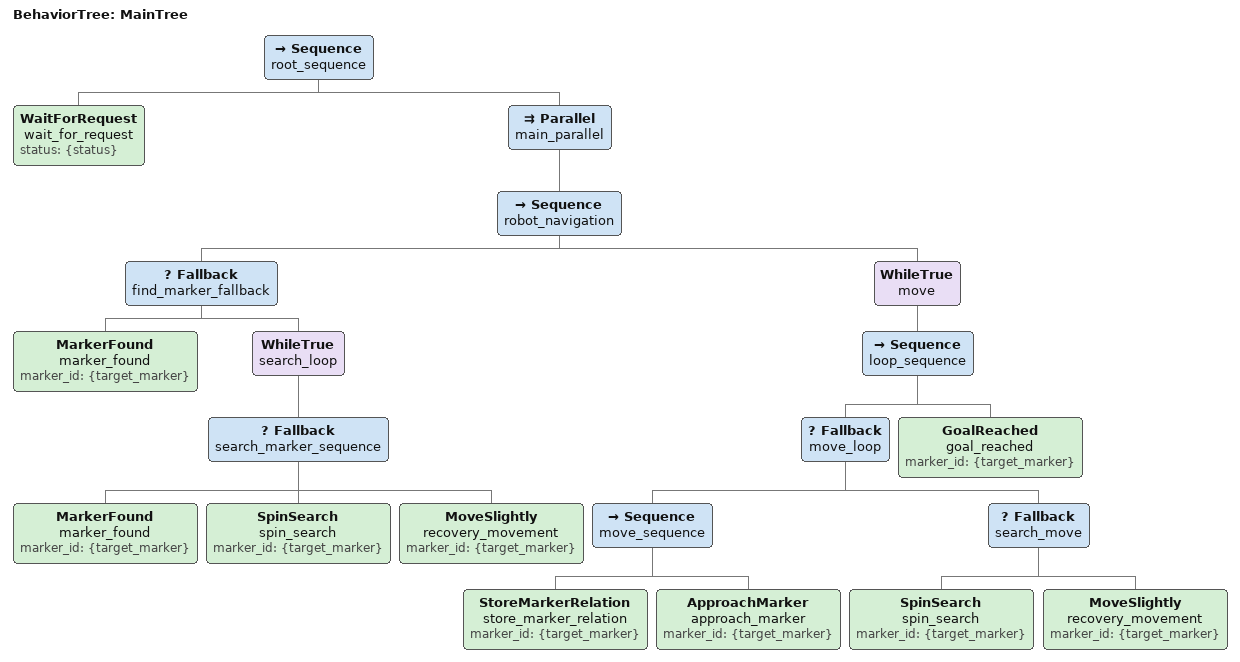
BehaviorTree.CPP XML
<root BTCPP_format="4">
  <BehaviorTree ID="MainTree">
    <Sequence name="root_sequence">
      <!-- Wait until a request is received from GUI -->
      <WaitForRequest name="wait_for_request" status="{status}"/>

      <Parallel name="main_parallel">
        <Sequence name="robot_navigation">
          <Fallback name="find_marker_fallback">
            <MarkerFound name="marker_found" marker_id="{target_marker}"/>
            <WhileTrue name="search_loop">
              <Fallback name="search_marker_sequence">
                <MarkerFound name="marker_found" marker_id="{target_marker}"/>
                <SpinSearch name="spin_search" marker_id="{target_marker}"/>
                <MoveSlightly name="recovery_movement" marker_id="{target_marker}"/>
              </Fallback>
            </WhileTrue>
          </Fallback>

          <WhileTrue name="move">
          <Sequence name="loop_sequence">
            <Fallback name="move_loop">
              <Sequence name="move_sequence">
                <StoreMarkerRelation name="store_marker_relation" marker_id="{target_marker}"/>
                <ApproachMarker name="approach_marker" marker_id="{target_marker}"/>
              </Sequence>

              <Fallback name="search_move">
                <SpinSearch name="spin_search" marker_id="{target_marker}"/>
                <MoveSlightly name="recovery_movement" marker_id="{target_marker}"/>
              </Fallback>
            </Fallback>

            <GoalReached name="goal_reached" marker_id="{target_marker}"/>
          </Sequence>
          </WhileTrue>
        </Sequence>
      </Parallel>
    </Sequence>
  </BehaviorTree>
</root>
